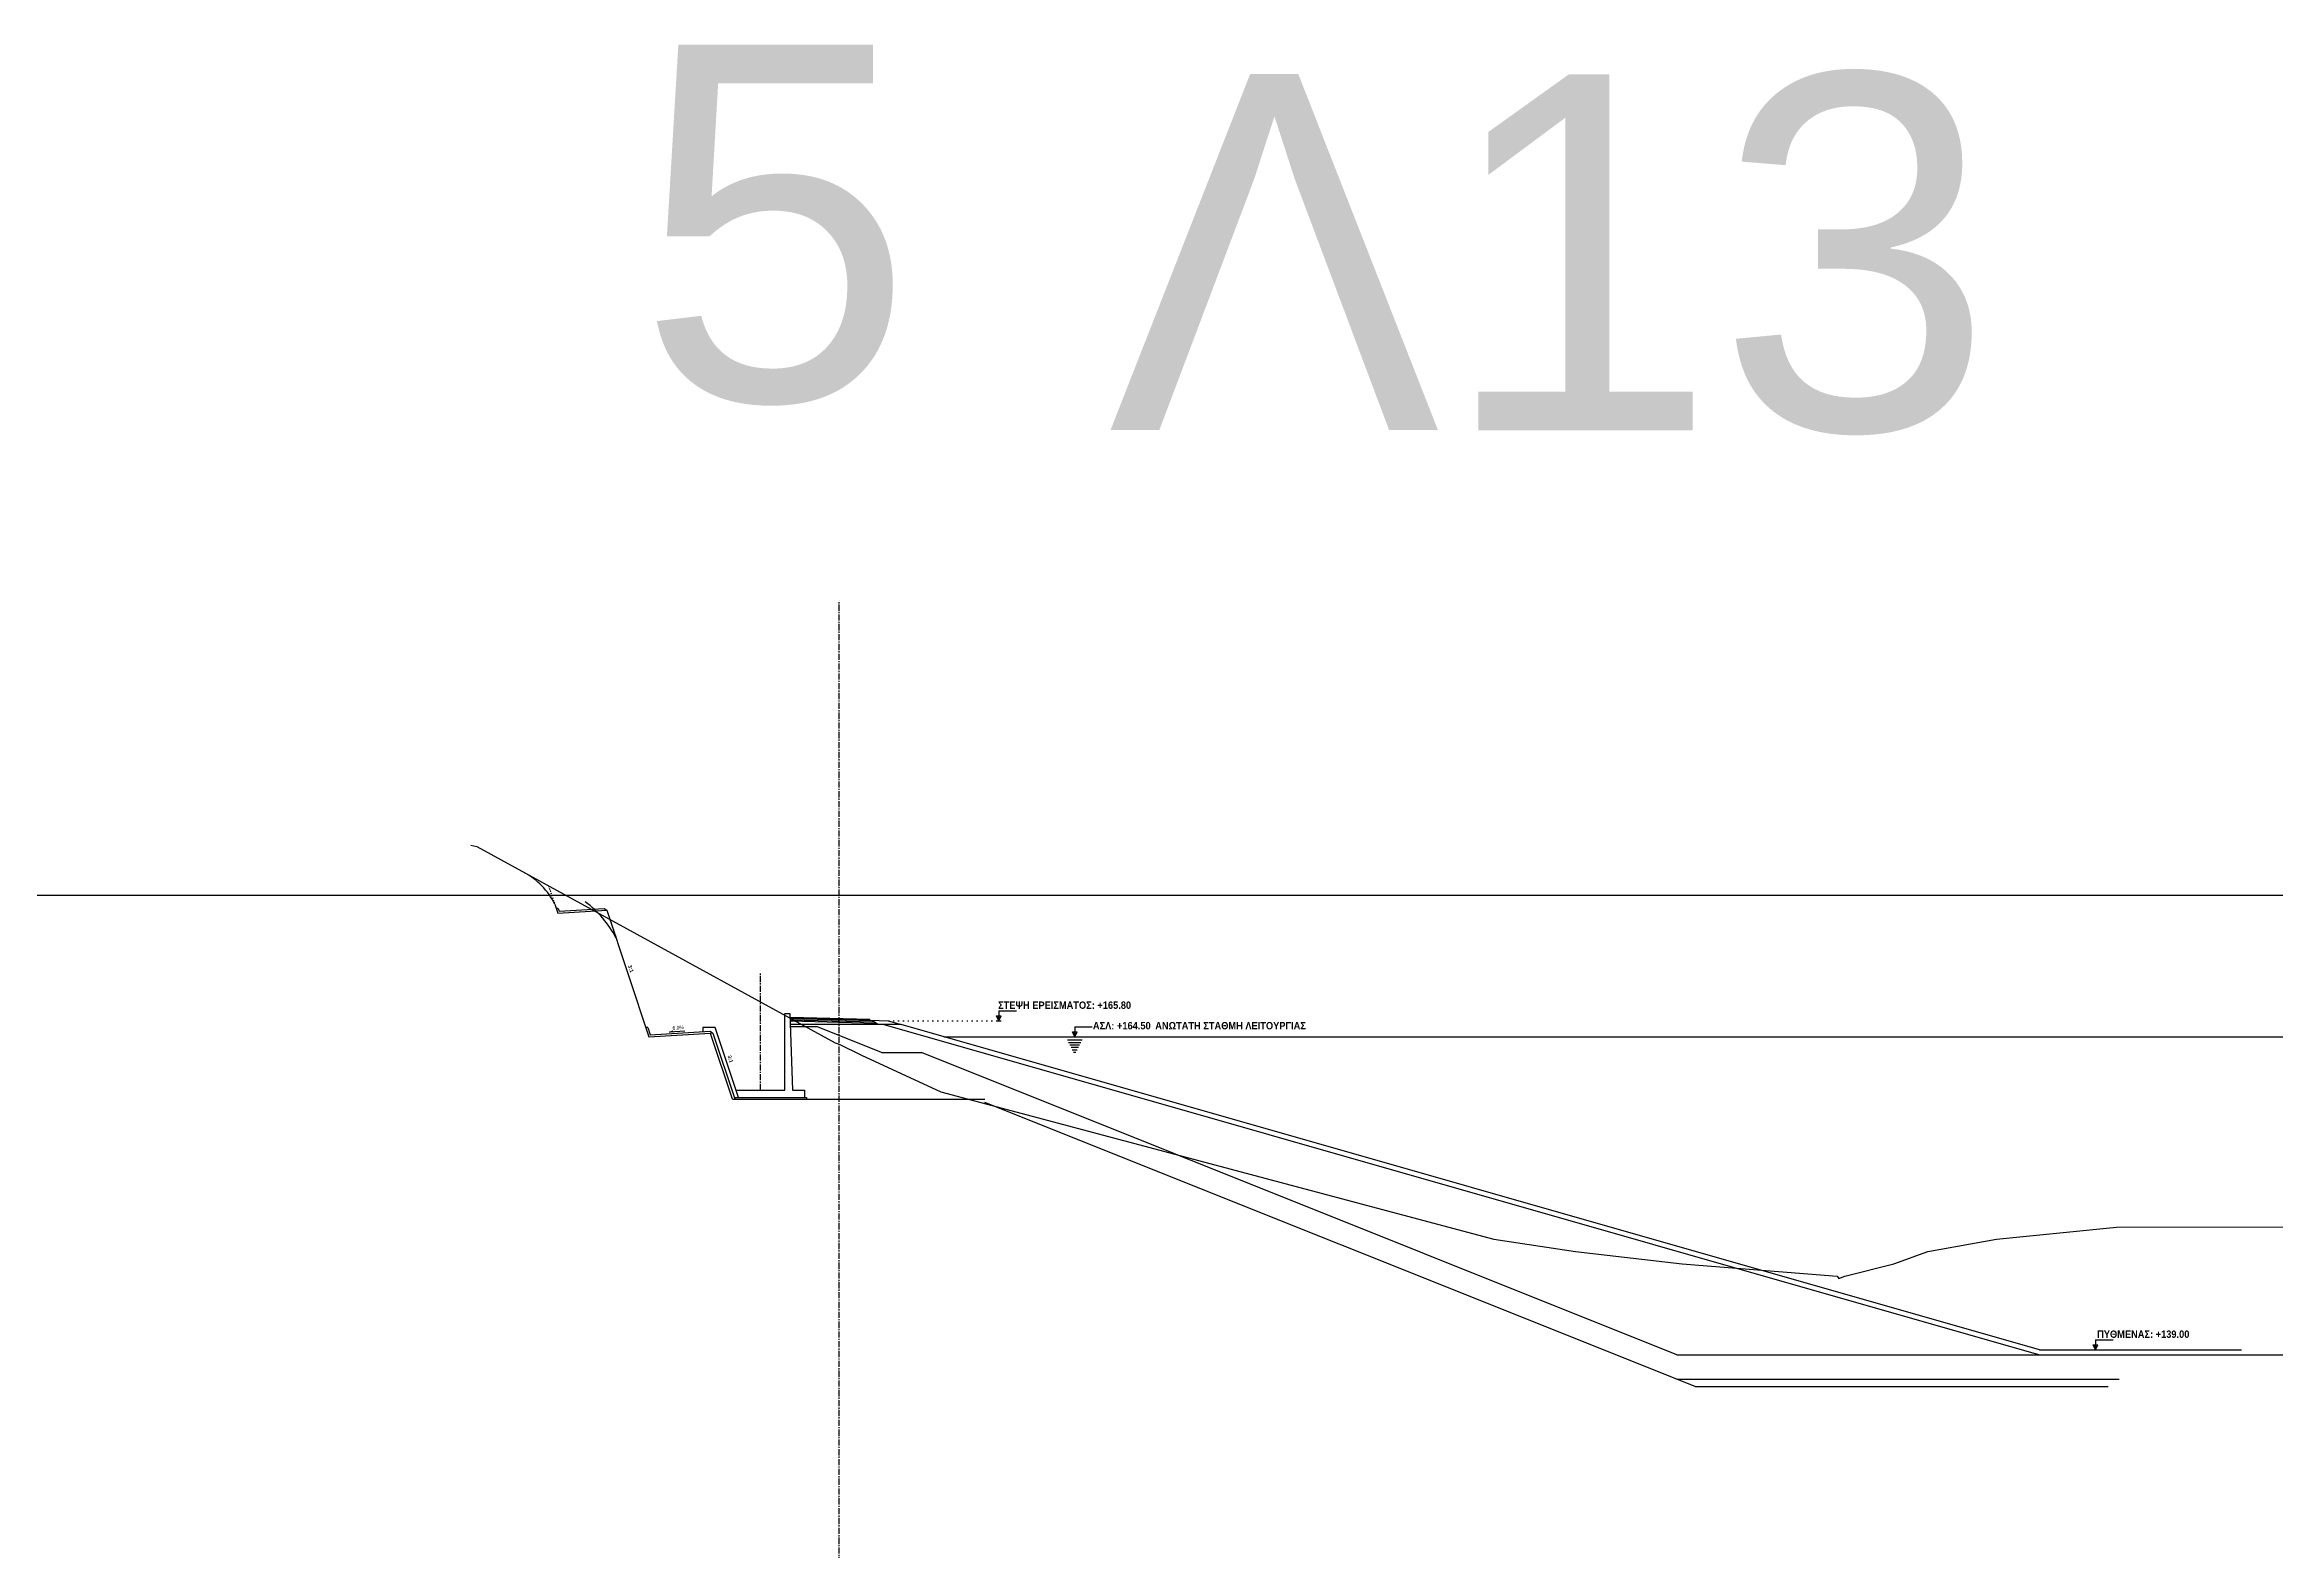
# Model space of a CAD drawing. Header units: millimetres. Extents: x 0 to 21250, y -160 to 246.
# Drawn here: x 2950.5 to 3132.2, y 122.7 to 245.3 of the extents above; entities that cross this region are included whole.
import ezdxf
from ezdxf.enums import TextEntityAlignment as Align

# ---------------------------------------------------------------- set-up
doc = ezdxf.new("R2010")
doc.units = ezdxf.units.MM
doc.linetypes.add('ACAD_ISO07W100', pattern=[3, 0, -3])
doc.linetypes.add('AXONAS', pattern=[7, 5, -1, 0, -1])
doc.layers.add('_Ν_nonPLOT', color=2, linetype='Continuous', plot=False)
doc.layers.add('_Ν_ΟΔΟ_ΑΞΟΝΕΣ', color=1, linetype='AXONAS', lineweight=30)
for name, color, linetype in [('_Ν_ΥΠΕΡΧΕΙΛΙΣΤΗΣ-ΕΚΤΡΟΠΗ', 7, 'Continuous'), ('DIM', 7, 'Continuous'), ('ΠΡΟ_1B-ΑΡΓ ΠΥΡΗΝΑΣ', 25, 'Continuous'), ('ΠΡΟ_2-ΛΕΠΤΟ ΦΙΛΤΡΟ', 85, 'Continuous'), ('ΠΡΟ_5-ΕΞΩΤ-ΣΩΜΑ ΣΤΗΡΙΞΗΣ', 45, 'Continuous'), ('ΠΡΟ_E1-ΛΙΘΟΡΡΙΠΗ ΑΝΑΝΤΗ', 7, 'Continuous'), ('ΠΡΟ_E2-ΛΙΘΟΡΡΙΠΗ ΚΑΤΑΝΤΙ', 7, 'Continuous'), ('ΠΡΟ_Εδαφος', 3, 'Continuous'), ('ΠΡΟ_ΕΚΣΚΑΦΕΣ', 1, 'Continuous'), ('ΠΡΟ_ΟΔΟ_ΑΣΦΑΛΤΙΚΑ', 5, 'Continuous'), ('ΠΡΟ_ΟΔΟ_ΕΡΕΙΣΜΑ', 3, 'Continuous'), ('ΠΡΟ_ΟΔΟΣΤΡΩΣΙΑ', 40, 'Continuous'), ('ΠΡΟ_ΣΚΥΡΟΔΕΜΑ', 251, 'Continuous'), ('ΠΡΟ_ΣΤΑΘΜΕΣ ΝΕΡΟΥ', 150, 'ZIGZAG')]:
    doc.layers.add(name, color=color, linetype=linetype)
doc.styles.add('ARIAL', font='arialbd.ttf')
doc.styles.get("Standard").update_dxf_attribs({"font": 'arial.ttf'})
doc.linetypes.add('ZIGZAG', pattern='A,0.0001,-0.2,[131,ltypeshp.shx,S=0.2,R=0,X=-0.2,Y=0],-0.4,[131,ltypeshp.shx,S=0.2,R=180,X=0.2,Y=0],-0.2', length=0.8001)

# ---------------------------------------------------------------- blocks, each defined once
blk = doc.blocks.new('A$C328C5918')
at = {"layer": 'DIM'}
h = blk.add_hatch(color=150, dxfattribs=at)
h.dxf.hatch_style = 1
h.paths.add_polyline_path([(0, 0), (0, 0.4), (-0.19, 0.4)])
at = {"layer": 'DIM', "color": 150, "linetype": 'Continuous'}
for p, q in [((0, 0), (-0.19, 0.4)), ((-0.19, 0.4), (0.19, 0.4)), ((0, 0.8), (0, 0)), ((0, 0), (0.19, 0.4))]:
    blk.add_line(p, q, dxfattribs=at)
at = {"layer": 'DIM', "color": 150}
for p, q in [((0, 0.8), (1.43, 0.8)), ((-0.6, -0.26), (0.6, -0.26)), ((-0.5, -0.46), (0.5, -0.46)), ((-0.4, -0.66), (0.4, -0.66)), ((-0.3, -0.86), (0.3, -0.86)), ((-0.2, -1.06), (0.2, -1.06)), ((-0.1, -1.26), (0.1, -1.26))]:
    blk.add_line(p, q, dxfattribs=at)
blk = doc.blocks.new('A$C1D7D0A12')
at = {"layer": 'DIM'}
h = blk.add_hatch(color=256, dxfattribs=at)
h.dxf.hatch_style = 1
h.paths.add_polyline_path([(0, 0), (0, 0.4), (-0.19, 0.4)])
at = {"layer": 'DIM', "linetype": 'Continuous'}
for p, q in [((0, 0), (-0.19, 0.4)), ((-0.19, 0.4), (0.19, 0.4)), ((-0.19, 0), (0.19, 0)), ((0, 0.8), (0, 0)), ((0, 0), (0.19, 0.4))]:
    blk.add_line(p, q, dxfattribs=at)
at = {"layer": 'DIM'}
blk.add_line((0, 0.8), (1.43, 0.8), dxfattribs=at)

msp = doc.modelspace()

# ---------------------------------------------------------------- linework, layer by layer
at = {"layer": '_Ν_nonPLOT'}
msp.add_line((21249.69, 176), (0, 176), dxfattribs=at)
at = {"layer": '_Ν_ΟΔΟ_ΑΞΟΝΕΣ', "ltscale": 0.1}
for p, q in [((3015.17, 0), (3015.17, 200)), ((3008.77, 160.15), (3008.77, 169.68))]:
    msp.add_line(p, q, dxfattribs=at)
at = {"layer": '_Ν_ΥΠΕΡΧΕΙΛΙΣΤΗΣ-ΕΚΤΡΟΠΗ'}
for p, q in [((3010.77, 160.15), (3010.77, 166.4)), ((3010.77, 166.4), (3011.17, 166.4)), ((3011.17, 166.4), (3011.37, 160.15)), ((3004.07, 165.25), (3004.07, 164.91)), ((3006.7, 159.4), (3004.91, 164.77)), ((3006.97, 159.55), (3005.07, 165.25)), ((3006.77, 160.15), (3010.77, 160.15)), ((3011.37, 160.15), (3012.37, 160.15)), ((3012.37, 160.15), (3012.37, 159.55))]:
    msp.add_line(p, q, dxfattribs=at)
for points in [[(3005.07, 165.25), (3004.07, 165.25)], [(3004.9, 164.8), (3004.69, 164.8)]]:
    msp.add_lwpolyline(points, dxfattribs=at)
at = {"layer": 'DIM', "flags": 128}
msp.add_lwpolyline([(3002.61, 164.95), (3001.37, 164.87), (3001.66, 164.98)], dxfattribs=at)
at = {"layer": 'ΠΡΟ_1B-ΑΡΓ ΠΥΡΗΝΑΣ'}
for p, q in [((3013.42, 165.3), (3011.2, 165.3)), ((3018.64, 163.21), (3013.42, 165.3)), ((3018.64, 163.21), (3021.89, 163.21)), ((3083.42, 138.6), (3021.89, 163.21)), ((3083.42, 138.6), (3158.56, 138.6))]:
    msp.add_line(p, q, dxfattribs=at)
at = {"layer": 'ΠΡΟ_2-ΛΕΠΤΟ ΦΙΛΤΡΟ'}
msp.add_line((3083.42, 136.6), (3119.45, 136.6), dxfattribs=at)
at = {"layer": 'ΠΡΟ_5-ΕΞΩΤ-ΣΩΜΑ ΣΤΗΡΙΞΗΣ'}
for p, q in [((3018.8, 165.5), (3011.2, 165.5)), ((3112.91, 138.6), (3018.76, 165.5))]:
    msp.add_line(p, q, dxfattribs=at)
at = {"layer": 'ΠΡΟ_E1-ΛΙΘΟΡΡΙΠΗ ΑΝΑΝΤΗ'}
for q in [(3020.22, 165.5), (3129.4, 139)]:
    msp.add_line((3112.97, 139), q, dxfattribs=at)
msp.add_lwpolyline([(3020.22, 165.5), (3018.8, 165.5)], dxfattribs=at)
at = {"layer": 'ΠΡΟ_E2-ΛΙΘΟΡΡΙΠΗ ΚΑΤΑΝΤΙ', "linetype": 'ACAD_ISO07W100', "ltscale": 0.1}
msp.add_line((3019.17, 165.8), (3028, 165.8), dxfattribs=at)
at = {"layer": 'ΠΡΟ_Εδαφος'}
msp.add_lwpolyline([(2985.17, 180.1), (2985.66, 180), (3014.87, 164), (3015.17, 163.9), (3017.01, 163), (3023.47, 160), (3068.5, 148), (3075.17, 147), (3083.84, 146), (3096.47, 145), (3096.62, 144.8), (3097.11, 145), (3101.1, 146), (3103.87, 147), (3109.46, 148), (3119.22, 149), (3138.64, 149.01)], dxfattribs=at)
at = {"layer": 'ΠΡΟ_ΕΚΣΚΑΦΕΣ', "linetype": 'ACAD_ISO07W100', "ltscale": 0.02}
for p, q in [((2991.51, 176.79), (2992.01, 175.29)), ((2996.51, 174.06), (2997.01, 172.56))]:
    msp.add_line(p, q, dxfattribs=at)
at = {"layer": 'ΠΡΟ_ΕΚΣΚΑΦΕΣ'}
for p, q in [((2992.01, 175.29), (2992.26, 174.56)), ((2992.26, 174.56), (2996.26, 174.8)), ((2996.26, 174.8), (2999.69, 164.5)), ((2999.69, 164.5), (3004.69, 164.8)), ((3006.49, 159.4), (3004.7, 164.77)), ((3006.49, 159.4), (3027.04, 159.4)), ((3084.92, 136), (3027.04, 159.15)), ((3084.92, 136), (3118.55, 136))]:
    msp.add_line(p, q, dxfattribs=at)
for centre, radius, start, end in [((2986.77, 172.74), 5.83, 25.9373, 61.9158), ((2989.38, 168.56), 8.61, 27.6725, 53.465)]:
    msp.add_arc(centre, radius, start, end, dxfattribs=at)
at = {"layer": 'ΠΡΟ_ΟΔΟ_ΑΣΦΑΛΤΙΚΑ', "linetype": 'Continuous', "lineweight": -3, "ltscale": 2}
for p, q in [((3017.67, 165.9), (3011.18, 166.06)), ((3017.72, 165.85), (3011.18, 166.01))]:
    msp.add_line(p, q, dxfattribs=at)
msp.add_lwpolyline([(3017.69, 165.85), (3017.69, 165.88), (3017.67, 165.9)], dxfattribs=at)
at = {"layer": 'ΠΡΟ_ΟΔΟ_ΑΣΦΑΛΤΙΚΑ', "linetype": 'Continuous', "lineweight": -3, "ltscale": 2, "flags": 128}
msp.add_lwpolyline([(3017.72, 165.85), (3017.74, 165.83), (3017.74, 165.8)], dxfattribs=at)
at = {"layer": 'ΠΡΟ_ΟΔΟ_ΕΡΕΙΣΜΑ', "linetype": 'Continuous', "lineweight": -3, "ltscale": 2}
msp.add_lwpolyline([(3017.72, 165.85), (3019.17, 165.8), (3020.22, 165.5)], dxfattribs=at)
at = {"layer": 'ΠΡΟ_ΟΔΟΣΤΡΩΣΙΑ'}
for p, q in [((3017.89, 165.8), (3011.18, 165.96)), ((3018.04, 165.69), (3011.19, 165.86)), ((3018.2, 165.59), (3011.19, 165.76)), ((3018.33, 165.5), (3017.89, 165.8))]:
    msp.add_line(p, q, dxfattribs=at)
at = {"layer": 'ΠΡΟ_ΣΚΥΡΟΔΕΜΑ'}
for p, q in [((2992.29, 174.94), (2992.13, 174.94)), ((2992.29, 174.94), (2992.37, 174.72)), ((2992.37, 174.72), (2996.05, 174.94)), ((2996.05, 174.94), (2996.26, 174.8)), ((2999.6, 165.25), (2999.44, 165.25)), ((2999.6, 165.25), (2999.8, 164.66)), ((2999.8, 164.66), (3004.68, 164.95)), ((3004.68, 164.95), (3004.9, 164.8)), ((3006.65, 159.55), (3012.52, 159.55)), ((3012.52, 159.55), (3012.52, 159.4))]:
    msp.add_line(p, q, dxfattribs=at)
at = {"layer": 'ΠΡΟ_ΣΤΑΘΜΕΣ ΝΕΡΟΥ', "ltscale": 0.1}
msp.add_lwpolyline([(3023.72, 164.5), (3218.65, 164.5)], dxfattribs=at)

# ---------------------------------------------------------------- block references
at = {"layer": 'DIM'}
for p in [(3028.19, 165.8), (3117.53, 139)]:
    msp.add_blockref('A$C1D7D0A12', p, dxfattribs=at)
at = {"layer": 'ΠΡΟ_ΣΤΑΘΜΕΣ ΝΕΡΟΥ'}
msp.add_blockref('A$C328C5918', (3034.37, 164.5), dxfattribs=at)

# ---------------------------------------------------------------- texts
for s, height, p in [('5', 29, (2998.72, 216.31)), ('Λ13', 29.004, (3037.09, 213.9))]:
    msp.add_text(s, height=height).set_placement(p)
at = {"layer": 'DIM', "style": 'ARIAL'}
for p in [(2997.98, 170.28), (3006.09, 162.93)]:
    msp.add_text('3:1', height=0.3, rotation=288, dxfattribs=at).set_placement(p)
at = {"layer": 'DIM', "style": 'ARIAL', "width": 0.9}
for s, p in [('ΣΤΕΨΗ ΕΡΕΙΣΜΑΤΟΣ: +165.80', (3028.13, 166.77)), ('ΠΥΘΜΕΝΑΣ: +139.00', (3117.65, 139.97))]:
    msp.add_text(s, height=0.6, dxfattribs=at).set_placement(p)
at = {"layer": 'DIM', "width": 0.85}
msp.add_text('6.0%%%', height=0.3, rotation=4.5611, dxfattribs=at).set_placement((3001.62, 165.05))
at = {"layer": 'DIM', "color": 150, "style": 'ARIAL', "width": 0.9}
msp.add_text('ΑΣΛ: +164.50', height=0.6, dxfattribs=at).set_placement((3035.85, 165.1))
msp.add_text('ΑΝΩΤΑΤΗ ΣΤΑΘΜΗ ΛΕΙΤΟΥΡΓΙΑΣ', height=0.6, dxfattribs=at).set_placement((3053.2, 165.1), align=Align.RIGHT)

doc.saveas('drawing.dxf')
